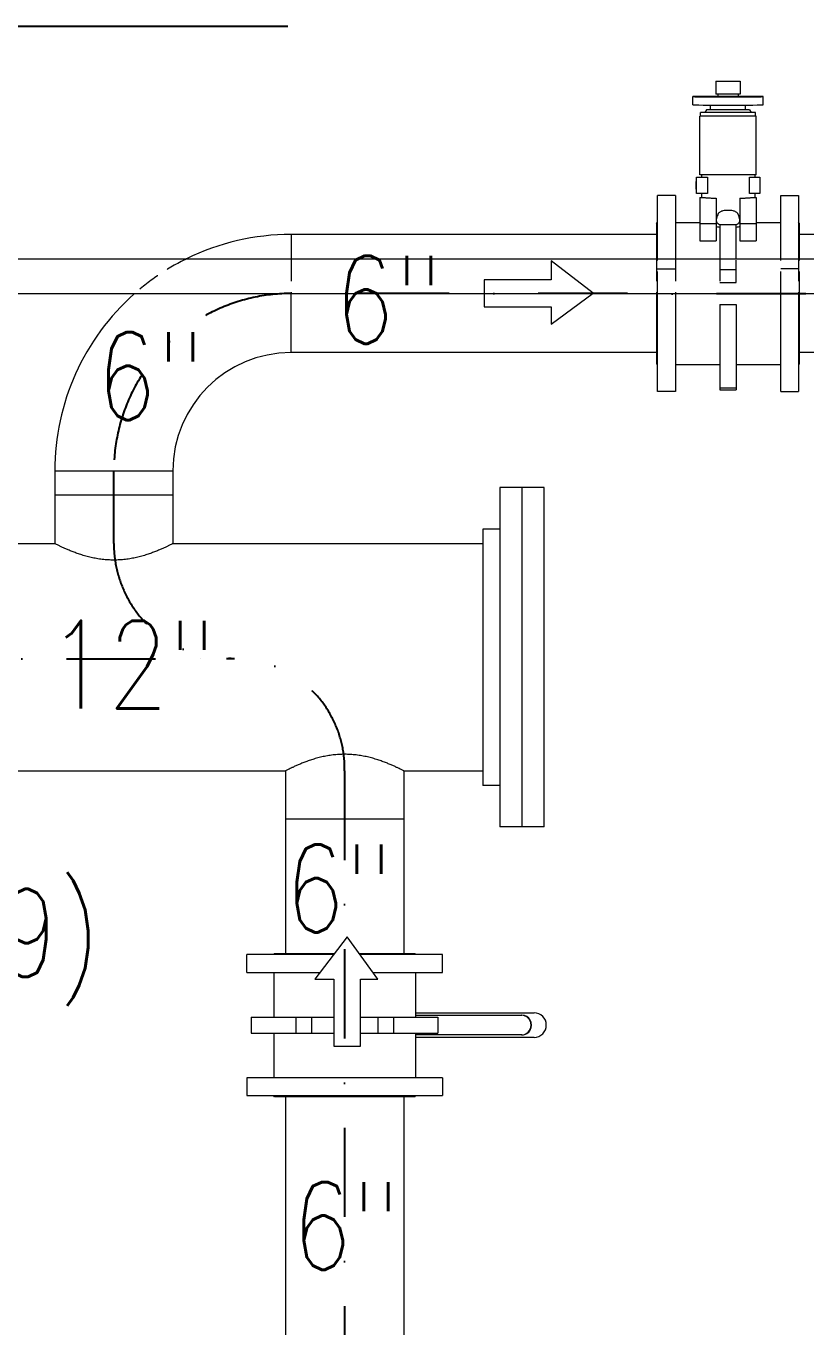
# Model space of a CAD drawing. Header units: millimetres. Extents: x -312439 to 477422, y -331570 to 212570.
# Drawn here: x 345914 to 347025, y 199107 to 200960 of the extents above; entities that cross this region are included whole.
import ezdxf

# ---------------------------------------------------------------- set-up
doc = ezdxf.new("R2010")
doc.units = ezdxf.units.MM
doc.linetypes.add('DASHDOT', pattern=[25.4, 12.7, -6.35, 0, -6.35])
doc.linetypes.add('HIDDEN', pattern=[9.525, 6.35, -3.175])
doc.layers.add('ARCONDTEXTO', color=4, linetype='Continuous')
doc.layers.add('TEXTO FORMATO', color=4, linetype='Continuous')
doc.styles.add('ROMAND', font='ROMAND.SHX')
doc.styles.add('ROMANS', font='romans.shx', dxfattribs={"height": 187.5})
doc.dimstyles.new('1-50 (MILIMETRO)', dxfattribs={"dimscale": 0, "dimtxt": 125, "dimasz": 125, "dimexe": 100, "dimexo": 100, "dimgap": 50, "dimtad": 0, "dimdec": 0, "dimzin": 0, "dimdsep": 46, "dimtxsty": 'ROMAND', "dimcen": -390, "dimclrd": 1, "dimclre": 1, "dimclrt": 3, "dimadec": 0, "dimazin": 0, "dimtfac": 1, "dimtdec": 0, "dimtix": 1, "dimtmove": 2, "dimatfit": 2, "dimfxl": 1, "dimtvp": 1, "dimtolj": 1, "dimtzin": 0, "dimarcsym": 0})

msp = doc.modelspace()

# ---------------------------------------------------------------- linework, layer by layer
at = {"color": 5, "linetype": 'Continuous', "lineweight": 0}
for p, q in [((346896.652, 200881.601, 0), (346931.652, 200881.601, 0)), ((346896.652, 200881.601, 0), (346896.652, 200863.091, 0)), ((346931.652, 200881.601, 0), (346931.652, 200863.091, 0)), ((346864.152, 200847.901, 0), (346864.152, 200859.566, 0)), ((346931.652, 200863.091, 0), (346896.652, 200863.091, 0)), ((346899.826, 200863.091, 0), (346899.826, 200859.566, 0)), ((346928.478, 200859.566, 0), (346899.826, 200859.566, 0)), ((346928.478, 200863.091, 0), (346928.478, 200859.566, 0)), ((346964.152, 200847.901, 0), (346964.152, 200859.566, 0)), ((346953.214, 200837.002, 0), (346875.089, 200837.002, 0)), ((346875.089, 200831.533, 0), (346875.089, 200837.002, 0)), ((346883.594, 200840.593, 0), (346881.152, 200837.002, 0)), ((346944.71, 200840.593, 0), (346883.594, 200840.593, 0)), ((346889.152, 200840.593, 0), (346889.152, 200847.524, 0)), ((346939.152, 200840.593, 0), (346939.152, 200847.524, 0)), ((346944.71, 200840.593, 0), (346947.152, 200837.002, 0)), ((346953.214, 200831.533, 0), (346953.214, 200837.002, 0)), ((346954.152, 200831.533, 0), (346874.152, 200831.533, 0)), ((346874.152, 200748.107, 0), (346874.152, 200831.533, 0)), ((346954.152, 200748.107, 0), (346954.152, 200831.533, 0)), ((346869.039, 200744.801, 0), (346884.664, 200744.801, 0)), ((346869.039, 200721.364, 0), (346869.039, 200744.801, 0)), ((346954.152, 200748.107, 0), (346874.152, 200748.107, 0)), ((346876.152, 200748.107, 0), (346876.152, 200744.801, 0)), ((346884.664, 200744.801, 0), (346884.664, 200721.364, 0)), ((346944.548, 200721.364, 0), (346944.548, 200744.801, 0)), ((346944.548, 200744.801, 0), (346959.265, 200744.801, 0)), ((346952.152, 200748.107, 0), (346952.152, 200744.801, 0)), ((346959.265, 200744.801, 0), (346959.265, 200721.364, 0)), ((346868.883, 200727.527, 0), (346868.883, 200738.588, 0)), ((346959.421, 200738.588, 0), (346959.421, 200727.527, 0)), ((346813.752, 200628.55, 0), (346813.752, 200718.607, 0)), ((346839.152, 200718.607, 0), (346813.752, 200718.607, 0)), ((346839.152, 200718.607, 0), (346839.152, 200628.55, 0)), ((346884.664, 200721.364, 0), (346869.039, 200721.364, 0)), ((346874.152, 200716.107, 0), (346874.152, 200654.358, 0)), ((346874.152, 200716.107, 0), (346876.152, 200716.107, 0)), ((346876.152, 200721.364, 0), (346876.152, 200716.107, 0)), ((346897.152, 200714.746, 0), (346897.152, 200654.358, 0)), ((346931.152, 200714.746, 0), (346931.152, 200654.358, 0)), ((346959.265, 200721.364, 0), (346944.548, 200721.364, 0)), ((346952.152, 200721.364, 0), (346952.152, 200716.107, 0)), ((346952.152, 200716.107, 0), (346954.152, 200716.107, 0)), ((346954.152, 200716.107, 0), (346954.152, 200654.358, 0)), ((346989.152, 200628.55, 0), (346989.152, 200718.607, 0)), ((346989.152, 200718.607, 0), (347014.552, 200718.607, 0)), ((347014.552, 200718.607, 0), (347014.552, 200628.55, 0)), ((346812.152, 200679.007, 0), (346813.752, 200680.607, 0)), ((346812.152, 200679.007, 0), (346812.152, 200628.55, 0)), ((346839.152, 200680.107, 0), (346874.152, 200680.107, 0)), ((346874.152, 200678.881, 0), (346897.152, 200678.881, 0)), ((346902.652, 200677.014, 0), (346902.652, 200628.55, 0)), ((346925.652, 200677.014, 0), (346902.652, 200677.014, 0)), ((346925.652, 200628.55, 0), (346925.652, 200677.014, 0)), ((346931.152, 200678.881, 0), (346954.152, 200678.881, 0)), ((346954.152, 200680.107, 0), (346989.152, 200680.107, 0)), ((347016.152, 200679.007, 0), (347014.552, 200680.607, 0)), ((347016.152, 200628.55, 0), (347016.152, 200679.007, 0)), ((346291.419, 200663.257, 0), (346291.419, 200628.55, 0)), ((346812.152, 200663.257, 0), (346291.419, 200663.257, 0)), ((346874.152, 200654.358, 0), (346897.152, 200654.358, 0)), ((346931.152, 200654.358, 0), (346954.152, 200654.358, 0)), ((347787.227, 200663.257, 0), (347016.152, 200663.257, 0)), ((346291.419, 200494.957, 0), (346291.419, 200578.55, 0)), ((346812.152, 200578.55, 0), (346812.152, 200479.207, 0)), ((346813.752, 200439.607, 0), (346813.752, 200578.55, 0)), ((346839.152, 200578.55, 0), (346839.152, 200439.607, 0)), ((346989.152, 200439.607, 0), (346989.152, 200578.55, 0)), ((347014.552, 200578.55, 0), (347014.552, 200439.607, 0)), ((347016.152, 200479.207, 0), (347016.152, 200578.55, 0)), ((346902.652, 200563.552, 0), (346902.652, 200441.778, 0)), ((346902.652, 200563.552, 0), (346925.652, 200563.552, 0)), ((346925.652, 200563.552, 0), (346925.652, 200441.778, 0)), ((346812.152, 200494.957, 0), (346291.419, 200494.957, 0)), ((347787.227, 200494.957, 0), (347016.152, 200494.957, 0)), ((346812.152, 200479.207, 0), (346813.752, 200477.607, 0)), ((346839.152, 200478.107, 0), (346902.652, 200478.107, 0)), ((346925.652, 200478.107, 0), (346989.152, 200478.107, 0)), ((347016.152, 200479.207, 0), (347014.552, 200477.607, 0)), ((346839.152, 200439.607, 0), (346813.752, 200439.607, 0)), ((346902.652, 200444.734, 0), (346925.652, 200444.734, 0)), ((346902.652, 200441.778, 0), (346925.652, 200441.778, 0)), ((346989.152, 200439.607, 0), (347014.552, 200439.607, 0)), ((345954.819, 200326.657, 0), (346123.119, 200326.657, 0)), ((345954.819, 200326.657, 0), (345954.819, 200223.058, 0)), ((346123.119, 200326.657, 0), (346123.119, 200223.058, 0)), ((346588.748, 200302.658, 0), (346588.748, 199819.658, 0)), ((346652.348, 200302.658, 0), (346588.748, 200302.658, 0)), ((346620.548, 200302.658, 0), (346620.548, 199819.658, 0)), ((346652.348, 199819.658, 0), (346652.348, 200302.658, 0)), ((346123.119, 200291.793, 0), (345954.819, 200291.793, 0)), ((346564.948, 200243.658, 0), (346564.948, 199878.658, 0)), ((346588.748, 200243.658, 0), (346564.948, 200243.658, 0)), ((342969.585, 200223.058, 0), (345954.819, 200223.058, 0)), ((346123.119, 200223.058, 0), (346564.948, 200223.058, 0)), ((342969.585, 199899.258, 0), (346283.657, 199899.258, 0)), ((346283.657, 199899.258, 0), (346283.657, 199639.171, 0)), ((346451.957, 199899.258, 0), (346564.948, 199899.258, 0)), ((346451.957, 199899.258, 0), (346451.957, 199639.171, 0)), ((346588.748, 199878.658, 0), (346564.948, 199878.658, 0)), ((346451.957, 199830.522, 0), (346283.657, 199830.522, 0)), ((346652.348, 199819.658, 0), (346588.748, 199819.658, 0)), ((346352.145, 199637.571, 0), (346228.307, 199637.571, 0)), ((346228.307, 199612.171, 0), (346228.307, 199637.571, 0)), ((346267.907, 199639.171, 0), (346266.307, 199637.571, 0)), ((346267.907, 199639.171, 0), (346353.378, 199639.171, 0)), ((346388.624, 199639.171, 0), (346467.707, 199639.171, 0)), ((346507.307, 199637.571, 0), (346389.792, 199637.571, 0)), ((346467.707, 199639.171, 0), (346469.307, 199637.571, 0)), ((346507.307, 199612.171, 0), (346507.307, 199637.571, 0)), ((346228.307, 199612.171, 0), (346332.57, 199612.171, 0)), ((346266.807, 199612.171, 0), (346266.807, 199548.671, 0)), ((346408.333, 199612.171, 0), (346507.307, 199612.171, 0)), ((346468.807, 199612.171, 0), (346468.807, 199548.671, 0)), ((346234.807, 199548.671, 0), (346352.302, 199548.671, 0)), ((346234.807, 199548.671, 0), (346234.807, 199525.671, 0)), ((346298.344, 199548.671, 0), (346298.344, 199525.671, 0)), ((346320.628, 199548.671, 0), (346320.628, 199525.671, 0)), ((346390.657, 199548.671, 0), (346500.807, 199548.671, 0)), ((346414.986, 199548.671, 0), (346414.986, 199525.671, 0)), ((346437.27, 199548.671, 0), (346437.27, 199525.671, 0)), ((346468.807, 199554.671, 0), (346637.705, 199554.671, 0)), ((346468.807, 199551.171, 0), (346620.303, 199551.171, 0)), ((346500.807, 199548.671, 0), (346500.807, 199525.671, 0)), ((346234.807, 199525.671, 0), (346352.302, 199525.671, 0)), ((346266.807, 199525.671, 0), (346266.807, 199462.171, 0)), ((346390.657, 199525.671, 0), (346500.807, 199525.671, 0)), ((346468.807, 199525.671, 0), (346468.807, 199462.171, 0)), ((346620.303, 199523.171, 0), (346468.807, 199523.171, 0)), ((346637.705, 199519.671, 0), (346468.807, 199519.671, 0)), ((346507.307, 199462.171, 0), (346228.307, 199462.171, 0)), ((346228.307, 199462.171, 0), (346228.307, 199436.771, 0)), ((346507.307, 199462.171, 0), (346507.307, 199436.771, 0)), ((346228.307, 199436.771, 0), (346507.307, 199436.771, 0)), ((346267.907, 199435.171, 0), (346266.307, 199436.771, 0)), ((346467.707, 199435.171, 0), (346267.907, 199435.171, 0)), ((346283.657, 199435.171, 0), (346283.657, 199087.289, 0)), ((346451.957, 199435.171, 0), (346451.957, 199087.289, 0)), ((346467.707, 199435.171, 0), (346469.307, 199436.771, 0))]:
    msp.add_line(p, q, dxfattribs=at)
at = {"color": 1, "linetype": 'Continuous', "lineweight": 0}
for p, q in [((341588.512, 200628.55, 0), (352568.512, 200628.55, 0)), ((346661.918, 200625.711, 0), (346661.918, 200598.589, 0)), ((346721.996, 200579.411, 0), (346661.918, 200625.711, 0)), ((346566.599, 200598.589, 0), (346566.599, 200560.234, 0)), ((346661.918, 200598.589, 0), (346566.599, 200598.589, 0)), ((352568.512, 200578.55, 0), (341758.512, 200578.55, 0)), ((346661.918, 200535.557, 0), (346721.996, 200579.411, 0)), ((346566.599, 200560.234, 0), (346661.918, 200560.234, 0)), ((346661.918, 200560.234, 0), (346661.918, 200535.557, 0)), ((346371.479, 199662.659, 0), (346325.179, 199602.581, 0)), ((346415.334, 199602.581, 0), (346371.479, 199662.659, 0)), ((346325.179, 199602.581, 0), (346352.302, 199602.581, 0)), ((346352.302, 199602.581, 0), (346352.302, 199507.262, 0)), ((346390.657, 199507.262, 0), (346390.657, 199602.581, 0)), ((346390.657, 199602.581, 0), (346415.334, 199602.581, 0)), ((346352.302, 199507.262, 0), (346390.657, 199507.262, 0))]:
    msp.add_line(p, q, dxfattribs=at)
at = {"color": 1, "linetype": 'HIDDEN', "lineweight": 0, "ltscale": 5}
for p, q in [((346291.419, 200628.55, 0), (346291.419, 200578.55, 0)), ((346812.152, 200628.55, 0), (346812.152, 200578.55, 0)), ((346813.752, 200578.55, 0), (346813.752, 200628.55, 0)), ((346813.752, 200614.12, 0), (346839.152, 200614.12, 0)), ((346839.152, 200628.55, 0), (346839.152, 200578.55, 0)), ((346902.652, 200628.55, 0), (346902.652, 200594.661, 0)), ((346902.652, 200613.159, 0), (346925.652, 200613.159, 0)), ((346925.652, 200594.661, 0), (346925.652, 200628.55, 0)), ((346989.152, 200578.55, 0), (346989.152, 200628.55, 0)), ((347014.552, 200614.12, 0), (346989.152, 200614.12, 0)), ((347014.552, 200628.55, 0), (347014.552, 200578.55, 0)), ((347016.152, 200578.55, 0), (347016.152, 200628.55, 0)), ((346902.652, 200594.661, 0), (346925.652, 200594.661, 0))]:
    msp.add_line(p, q, dxfattribs=at)
at = {"color": 6, "linetype": 'DASHDOT', "ltscale": 10}
for p, q in [((347787.227, 200578.55, 0), (346291.419, 200579.107, 0)), ((346038.969, 200223.058, 0), (346038.969, 200326.657, 0)), ((343176.358, 200058.964, 0), (346200.497, 200058.964, 0)), ((346367.807, 199899.258, 0), (346367.807, 199087.289, 0))]:
    msp.add_line(p, q, dxfattribs=at)
at = {"color": 5, "linetype": 'Continuous', "lineweight": 0}
for centre, radius, start, end in [((346291.419, 200326.657, 0), 336.6, 90, 116.247665), ((346291.419, 200326.657, 0), 336.6, 131.552651, 180), ((346291.419, 200326.657, 0), 168.3, 90, 180), ((346637.705, 199537.171, 0), 17.5, 270, 90)]:
    msp.add_arc(centre, radius, start, end, dxfattribs=at)
at = {"color": 1, "linetype": 'HIDDEN', "lineweight": 0, "ltscale": 5}
msp.add_arc((346291.419, 200326.657, 0), 336.6, 116.247665, 131.552651, dxfattribs=at)
at = {"color": 6, "linetype": 'DASHDOT', "ltscale": 10}
for centre, radius, start, end in [((346291.419, 200326.657, 0), 252.45, 90, 180), ((346202.914, 200223.058, 0), 163.945, 180, 272.757091), ((346210.8, 199902.267, 0), 157.035, 358.902118, 93.762125)]:
    msp.add_arc(centre, radius, start, end, dxfattribs=at)
at = {"color": 5, "linetype": 'Continuous', "lineweight": 0}
for centre, major_axis, ratio, start_param, end_param in [((346914.152, 200859.566, 0), (50, 0), 0.00871634, 1.86139317, 4.71238898), ((346914.152, 200859.566, 0), (50, 0), 0.00871634, 4.71238898, 7.56338479), ((346914.152, 200847.901, 0), (-50, 0), 0.00871634, 0, 1.57079633), ((346914.152, 200847.901, 0), (-50, 0), 0.00871634, 1.57079633, 3.14159265), ((346914.152, 200407.621, 0), (0, 307.973), 0.12338759, 0.39969646, 0.45585527), ((346914.152, 200407.621, 0), (0, 307.973), 0.12338759, 5.82733003, 5.88348885), ((346619.706, 199537.171, 0), (0, -14), 0.99076742, 0, 3.14159265), ((346620.303, 199537.171, 0), (0, 14), 0.99076742, 3.14159265, 6.28318531)]:
    msp.add_ellipse(centre, major_axis=major_axis, ratio=ratio, start_param=start_param, end_param=end_param, dxfattribs=at)
for points, knots in [([(346876.152, 200716.107, 0), (346876.152, 200716.107, 0), (346876.208, 200716.102, 0), (346876.443, 200716.081, 0), (346876.621, 200716.065, 0), (346877.102, 200716.023, 0), (346877.405, 200715.996, 0), (346878.135, 200715.934, 0), (346878.561, 200715.898, 0), (346879.531, 200715.818, 0), (346880.075, 200715.774, 0), (346881.269, 200715.679, 0), (346881.921, 200715.629, 0), (346883.316, 200715.526, 0), (346884.059, 200715.472, 0), (346885.621, 200715.364, 0), (346886.439, 200715.31, 0), (346888.125, 200715.203, 0), (346889.022, 200715.149, 0), (346890.915, 200715.041, 0), (346891.911, 200714.987, 0), (346893.985, 200714.883, 0), (346895.064, 200714.833, 0), (346896.499, 200714.772, 0), (346896.824, 200714.759, 0), (346897.152, 200714.746, 0)], [171.86764235, 171.86764235, 171.86764235, 171.86764235, 175.44821434, 175.44821434, 179.02878634, 179.02878634, 182.60935834, 182.60935834, 186.18993033, 186.18993033, 189.77050233, 189.77050233, 193.35107432, 193.35107432, 196.93164632, 196.93164632, 200.51221831, 200.51221831, 204.09279808, 204.09279808, 207.67337785, 207.67337785, 211.25395762, 211.25395762, 212.29073841, 212.29073841, 212.29073841, 212.29073841]), ([(346931.152, 200714.746, 0), (346931.48, 200714.759, 0), (346931.805, 200714.772, 0), (346933.24, 200714.833, 0), (346934.319, 200714.883, 0), (346936.393, 200714.987, 0), (346937.389, 200715.041, 0), (346939.281, 200715.149, 0), (346940.179, 200715.203, 0), (346941.865, 200715.31, 0), (346942.683, 200715.364, 0), (346944.244, 200715.472, 0), (346944.988, 200715.526, 0), (346946.383, 200715.629, 0), (346947.034, 200715.679, 0), (346948.229, 200715.774, 0), (346948.773, 200715.818, 0), (346949.743, 200715.898, 0), (346950.169, 200715.934, 0), (346950.899, 200715.996, 0), (346951.202, 200716.023, 0), (346951.683, 200716.065, 0), (346951.861, 200716.081, 0), (346952.096, 200716.102, 0), (346952.152, 200716.107, 0), (346952.152, 200716.107, 0)], [16.86611806, 16.86611806, 16.86611806, 16.86611806, 17.90289885, 17.90289885, 21.48347862, 21.48347862, 25.06405839, 25.06405839, 28.64463816, 28.64463816, 32.22521015, 32.22521015, 35.80578215, 35.80578215, 39.38635414, 39.38635414, 42.96692614, 42.96692614, 46.54749813, 46.54749813, 50.12807013, 50.12807013, 53.70864212, 53.70864212, 57.28921412, 57.28921412, 57.28921412, 57.28921412]), ([(346928.939, 200691.319, 0), (346928.887, 200691.499, 0), (346928.824, 200691.676, 0), (346928.627, 200692.15, 0), (346928.473, 200692.44, 0), (346928.127, 200692.979, 0), (346927.935, 200693.23, 0), (346927.351, 200693.9, 0), (346926.919, 200694.282, 0), (346925.993, 200694.961, 0), (346925.498, 200695.259, 0), (346924.456, 200695.788, 0), (346923.91, 200696.02, 0), (346922.779, 200696.428, 0), (346922.193, 200696.605, 0), (346920.394, 200697.063, 0), (346919.141, 200697.273, 0), (346916.626, 200697.544, 0), (346915.365, 200697.604, 0), (346914.152, 200697.604, 0), (346912.939, 200697.604, 0), (346911.678, 200697.544, 0), (346909.163, 200697.273, 0), (346907.91, 200697.063, 0), (346906.111, 200696.605, 0), (346905.525, 200696.428, 0), (346904.394, 200696.02, 0), (346903.848, 200695.788, 0), (346902.806, 200695.259, 0), (346902.311, 200694.961, 0), (346901.385, 200694.282, 0), (346900.953, 200693.9, 0), (346900.369, 200693.23, 0), (346900.177, 200692.979, 0), (346899.831, 200692.44, 0), (346899.677, 200692.15, 0), (346899.48, 200691.676, 0), (346899.417, 200691.499, 0), (346899.365, 200691.319, 0)], [-16.95687667, -16.95687667, -16.95687667, -16.95687667, -16.42143109, -16.42143109, -15.49032088, -15.49032088, -14.55921067, -14.55921067, -12.73930934, -12.73930934, -10.919408, -10.919408, -9.09950667, -9.09950667, -7.27960534, -7.27960534, -3.63980267, -3.63980267, 0, 0, 0, 3.63980267, 3.63980267, 7.27960534, 7.27960534, 9.09950667, 9.09950667, 10.919408, 10.919408, 12.73930934, 12.73930934, 14.55921067, 14.55921067, 15.49032088, 15.49032088, 16.42143109, 16.42143109, 16.95687667, 16.95687667, 16.95687667, 16.95687667]), ([(346902.652, 200673.39, 0), (346901.6, 200673.518, 0), (346900.562, 200673.662, 0), (346898.734, 200673.944, 0), (346897.935, 200674.077, 0), (346897.152, 200674.217, 0)], [11.32162396, 11.32162396, 11.32162396, 11.32162396, 14.47539289, 14.47539289, 16.98652366, 16.98652366, 16.98652366, 16.98652366]), ([(346897.423, 200684.145, 0), (346897.411, 200684.097, 0), (346897.4, 200684.049, 0), (346897.32, 200683.682, 0), (346897.286, 200683.359, 0), (346897.286, 200682.727, 0), (346897.32, 200682.404, 0), (346897.459, 200681.767, 0), (346897.563, 200681.453, 0), (346897.831, 200680.853, 0), (346897.995, 200680.568, 0), (346898.361, 200680.037, 0), (346898.563, 200679.793, 0), (346898.995, 200679.335, 0), (346899.232, 200679.119, 0), (346899.725, 200678.718, 0), (346899.982, 200678.534, 0), (346900.779, 200678.019, 0), (346901.344, 200677.728, 0), (346902.327, 200677.304, 0), (346902.729, 200677.152, 0), (346903.141, 200677.014, 0)], [19.08025865, 19.08025865, 19.08025865, 19.08025865, 19.22379089, 19.22379089, 20.17147234, 20.17147234, 21.11915379, 21.11915379, 22.06683524, 22.06683524, 23.01451669, 23.01451669, 23.96219814, 23.96219814, 24.9859948, 24.9859948, 26.00979146, 26.00979146, 28.05738477, 28.05738477, 29.40543824, 29.40543824, 29.40543824, 29.40543824]), ([(346925.163, 200677.014, 0), (346925.575, 200677.152, 0), (346925.977, 200677.304, 0), (346926.96, 200677.728, 0), (346927.525, 200678.019, 0), (346928.322, 200678.534, 0), (346928.579, 200678.718, 0), (346929.072, 200679.119, 0), (346929.309, 200679.335, 0), (346929.741, 200679.793, 0), (346929.943, 200680.037, 0), (346930.309, 200680.568, 0), (346930.473, 200680.853, 0), (346930.741, 200681.453, 0), (346930.845, 200681.767, 0), (346930.984, 200682.404, 0), (346931.018, 200682.727, 0), (346931.018, 200683.359, 0), (346930.984, 200683.682, 0), (346930.904, 200684.049, 0), (346930.893, 200684.097, 0), (346930.881, 200684.145, 0)], [51.2804511, 51.2804511, 51.2804511, 51.2804511, 52.62850457, 52.62850457, 54.67609789, 54.67609789, 55.69989455, 55.69989455, 56.72369121, 56.72369121, 57.67137266, 57.67137266, 58.61905411, 58.61905411, 59.56673556, 59.56673556, 60.51441701, 60.51441701, 61.46209846, 61.46209846, 61.60563069, 61.60563069, 61.60563069, 61.60563069]), ([(346931.152, 200674.217, 0), (346930.369, 200674.077, 0), (346929.57, 200673.944, 0), (346927.742, 200673.662, 0), (346926.703, 200673.518, 0), (346925.652, 200673.39, 0)], [214.52982085, 214.52982085, 214.52982085, 214.52982085, 217.04095163, 217.04095163, 220.19472055, 220.19472055, 220.19472055, 220.19472055]), ([(346123.119, 200223.058, 0), (346123.119, 200223.058, 0), (346122.989, 200222.99, 0), (346122.453, 200222.712, 0), (346122.047, 200222.502, 0), (346120.956, 200221.944, 0), (346120.271, 200221.595, 0), (346118.631, 200220.769, 0), (346117.675, 200220.293, 0), (346115.511, 200219.234, 0), (346114.301, 200218.651, 0), (346111.654, 200217.402, 0), (346110.215, 200216.736, 0), (346107.144, 200215.354, 0), (346105.512, 200214.637, 0), (346102.093, 200213.186, 0), (346100.308, 200212.452, 0), (346096.63, 200210.999, 0), (346094.669, 200210.252, 0), (346090.532, 200208.757, 0), (346088.356, 200208.008, 0), (346083.815, 200206.543, 0), (346081.45, 200205.828, 0), (346076.564, 200204.47, 0), (346074.043, 200203.826, 0), (346068.882, 200202.646, 0), (346066.239, 200202.108, 0), (346060.873, 200201.169, 0), (346058.15, 200200.768, 0), (346052.669, 200200.121, 0), (346049.912, 200199.875, 0), (346044.414, 200199.55, 0), (346041.674, 200199.47, 0), (346036.264, 200199.47, 0), (346033.523, 200199.55, 0), (346028.026, 200199.875, 0), (346025.268, 200200.121, 0), (346019.788, 200200.768, 0), (346017.064, 200201.169, 0), (346011.698, 200202.108, 0), (346009.056, 200202.646, 0), (346003.895, 200203.826, 0), (346001.373, 200204.47, 0), (345996.487, 200205.828, 0), (345994.122, 200206.543, 0), (345989.582, 200208.008, 0), (345987.405, 200208.757, 0), (345983.269, 200210.252, 0), (345981.308, 200210.999, 0), (345977.63, 200212.452, 0), (345975.844, 200213.186, 0), (345972.426, 200214.637, 0), (345970.793, 200215.354, 0), (345967.722, 200216.736, 0), (345966.284, 200217.402, 0), (345963.636, 200218.651, 0), (345962.427, 200219.234, 0), (345960.263, 200220.293, 0), (345959.307, 200220.769, 0), (345957.666, 200221.595, 0), (345956.982, 200221.944, 0), (345955.891, 200222.502, 0), (345955.485, 200222.712, 0), (345954.949, 200222.99, 0), (345954.819, 200223.058, 0), (345954.819, 200223.058, 0)], [129.63017338, 129.63017338, 129.63017338, 129.63017338, 137.71883938, 137.71883938, 145.80750537, 145.80750537, 153.89617137, 153.89617137, 161.98483736, 161.98483736, 170.07350336, 170.07350336, 178.16216935, 178.16216935, 186.25083535, 186.25083535, 194.33950134, 194.33950134, 202.45460702, 202.45460702, 210.5697127, 210.5697127, 218.68481838, 218.68481838, 226.79992405, 226.79992405, 234.91502973, 234.91502973, 243.03013541, 243.03013541, 251.14524108, 251.14524108, 259.26034676, 259.26034676, 267.37545244, 267.37545244, 275.49055812, 275.49055812, 283.60566379, 283.60566379, 291.72076947, 291.72076947, 299.83587515, 299.83587515, 307.95098082, 307.95098082, 316.0660865, 316.0660865, 324.18119218, 324.18119218, 332.26985817, 332.26985817, 340.35852417, 340.35852417, 348.44719016, 348.44719016, 356.53585616, 356.53585616, 364.62452216, 364.62452216, 372.71318815, 372.71318815, 380.80185415, 380.80185415, 388.89052014, 388.89052014, 388.89052014, 388.89052014]), ([(346451.957, 199899.258, 0), (346451.957, 199899.258, 0), (346451.827, 199899.326, 0), (346451.291, 199899.603, 0), (346450.885, 199899.813, 0), (346449.794, 199900.372, 0), (346449.109, 199900.721, 0), (346447.469, 199901.546, 0), (346446.513, 199902.022, 0), (346444.349, 199903.081, 0), (346443.139, 199903.665, 0), (346440.492, 199904.914, 0), (346439.054, 199905.58, 0), (346435.983, 199906.962, 0), (346434.35, 199907.678, 0), (346430.931, 199909.129, 0), (346429.146, 199909.863, 0), (346425.468, 199911.317, 0), (346423.507, 199912.063, 0), (346419.37, 199913.559, 0), (346417.194, 199914.308, 0), (346412.653, 199915.772, 0), (346410.288, 199916.487, 0), (346405.402, 199917.846, 0), (346402.881, 199918.489, 0), (346397.72, 199919.67, 0), (346395.077, 199920.207, 0), (346389.711, 199921.146, 0), (346386.988, 199921.548, 0), (346381.507, 199922.195, 0), (346378.75, 199922.44, 0), (346373.252, 199922.765, 0), (346370.512, 199922.845, 0), (346365.102, 199922.845, 0), (346362.362, 199922.765, 0), (346356.864, 199922.44, 0), (346354.107, 199922.195, 0), (346348.626, 199921.548, 0), (346345.903, 199921.146, 0), (346340.536, 199920.207, 0), (346337.894, 199919.67, 0), (346332.733, 199918.489, 0), (346330.211, 199917.846, 0), (346325.325, 199916.487, 0), (346322.961, 199915.772, 0), (346318.42, 199914.308, 0), (346316.243, 199913.559, 0), (346312.107, 199912.063, 0), (346310.146, 199911.317, 0), (346306.468, 199909.863, 0), (346304.682, 199909.129, 0), (346301.264, 199907.678, 0), (346299.631, 199906.962, 0), (346296.56, 199905.58, 0), (346295.122, 199904.914, 0), (346292.474, 199903.665, 0), (346291.265, 199903.081, 0), (346289.101, 199902.022, 0), (346288.145, 199901.546, 0), (346286.505, 199900.721, 0), (346285.82, 199900.372, 0), (346284.729, 199899.813, 0), (346284.323, 199899.603, 0), (346283.787, 199899.326, 0), (346283.657, 199899.258, 0), (346283.657, 199899.258, 0)], [129.63017338, 129.63017338, 129.63017338, 129.63017338, 137.71883938, 137.71883938, 145.80750537, 145.80750537, 153.89617137, 153.89617137, 161.98483736, 161.98483736, 170.07350336, 170.07350336, 178.16216935, 178.16216935, 186.25083535, 186.25083535, 194.33950134, 194.33950134, 202.45460702, 202.45460702, 210.5697127, 210.5697127, 218.68481838, 218.68481838, 226.79992405, 226.79992405, 234.91502973, 234.91502973, 243.03013541, 243.03013541, 251.14524108, 251.14524108, 259.26034676, 259.26034676, 267.37545244, 267.37545244, 275.49055812, 275.49055812, 283.60566379, 283.60566379, 291.72076947, 291.72076947, 299.83587515, 299.83587515, 307.95098082, 307.95098082, 316.0660865, 316.0660865, 324.18119218, 324.18119218, 332.26985817, 332.26985817, 340.35852417, 340.35852417, 348.44719016, 348.44719016, 356.53585616, 356.53585616, 364.62452216, 364.62452216, 372.71318815, 372.71318815, 380.80185415, 380.80185415, 388.89052014, 388.89052014, 388.89052014, 388.89052014])]:
    msp.add_open_spline(points, degree=3, knots=knots, dxfattribs=at)

# ---------------------------------------------------------------- texts
at = {"layer": 'ARCONDTEXTO', "linetype": 'Continuous', "lineweight": -3, "style": 'ROMANS', "width": 0.8}
for s, p in [('6"', (346353.42, 200507.565, 0)), ('6"', (346014.208, 200398.959, 0)), ('12"', (345944.873, 199988.156, 0)), ('6"', (346282.568, 199669.204, 0)), ('(119)', (345642.57, 199606.143, 0)), ('6"', (346292.483, 199188.607, 0))]:
    msp.add_text(s, height=125, dxfattribs=at).set_placement(p)

# ---------------------------------------------------------------- leaders
at = {"layer": 'TEXTO FORMATO'}
for points in [[(344925.276, 200628.55, 0), (345089.781, 200960.114, 0), (346287.018, 200960.114, 0)], [(345554.804, 199197.366, 0), (346012.246, 198631.895, 0), (346156.662, 198631.895, 0)]]:
    msp.add_leader(points, dimstyle='1-50 (MILIMETRO)', override={"dimscale": 1}, dxfattribs=at)

doc.saveas('drawing.dxf')
